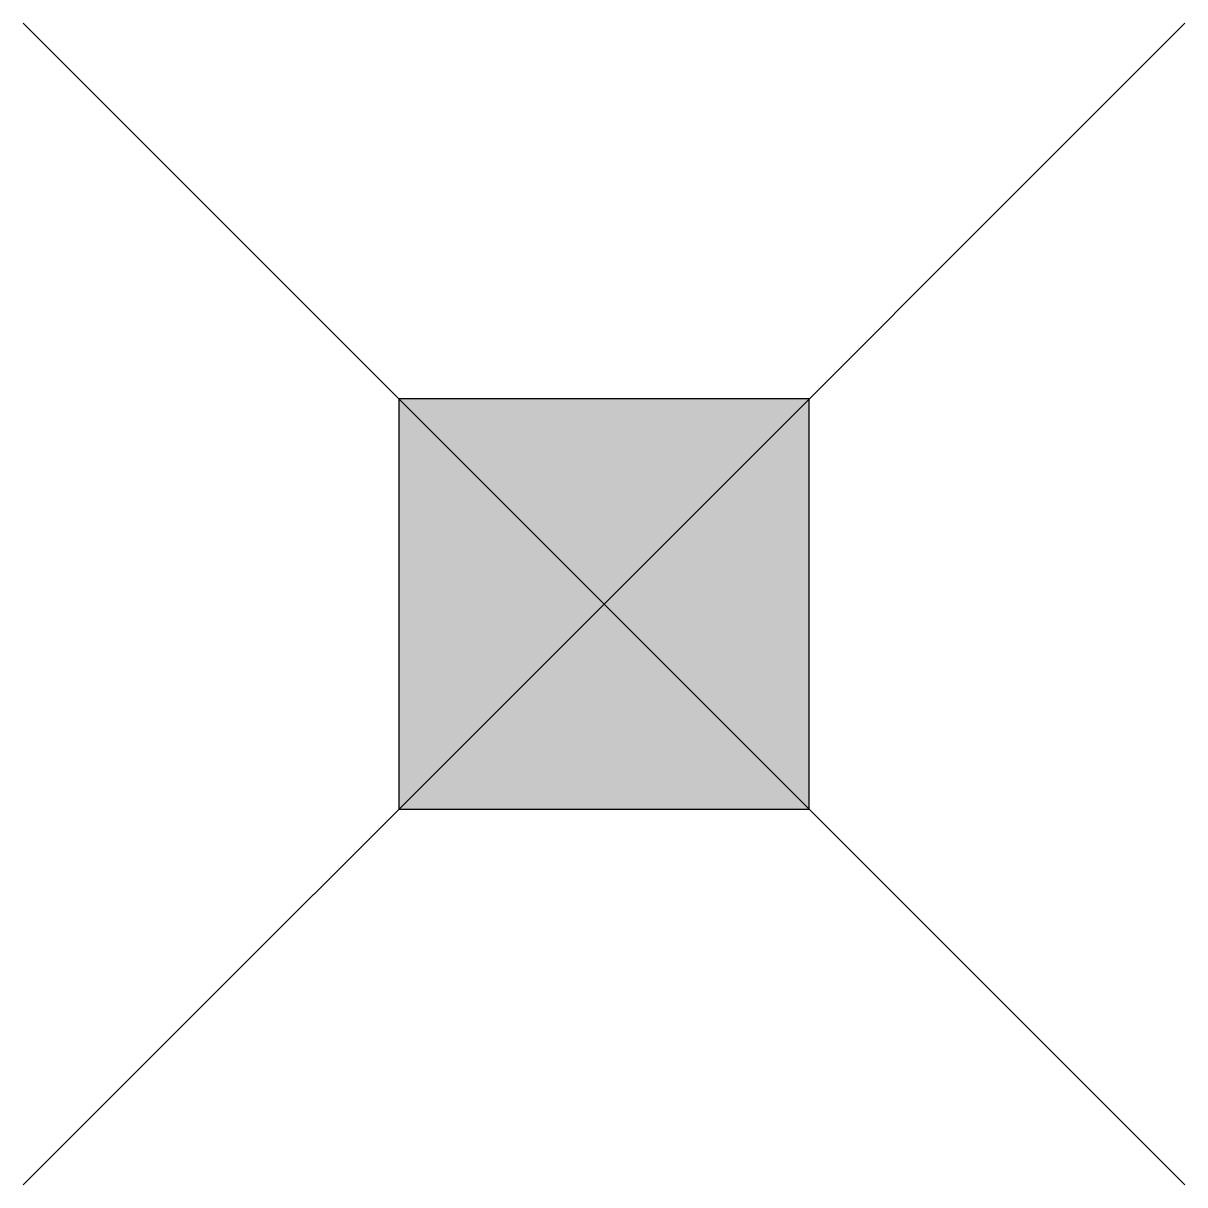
# Model space of a CAD drawing. Extents: x -1.41 to 1.41, y -1.41 to 1.41.
import ezdxf

# ---------------------------------------------------------------- set-up
doc = ezdxf.new("R2010")
doc.units = 0
doc.header["$LTSCALE"] = 0.2
doc.header["$MEASUREMENT"] = 0
doc.layers.get('0').update_dxf_attribs({"linetype": 'CONTINUOUS'})

msp = doc.modelspace()

# ---------------------------------------------------------------- linework, layer by layer
for q in [(-1.4142, 1.4142), (1.4142, 1.4142), (-1.4142, -1.4142), (1.4142, -1.4142)]:
    msp.add_line((0, 0), q)
at = {"flags": 128}
msp.add_lwpolyline([(-0.5, 0.5), (-0.5, -0.5), (0.5, -0.5), (0.5, 0.5), (-0.5, 0.5)], dxfattribs=at)
msp.add_solid([(-0.5, 0.5), (0.5, 0.5), (-0.5, -0.5), (0.5, -0.5)])

doc.saveas('drawing.dxf')
